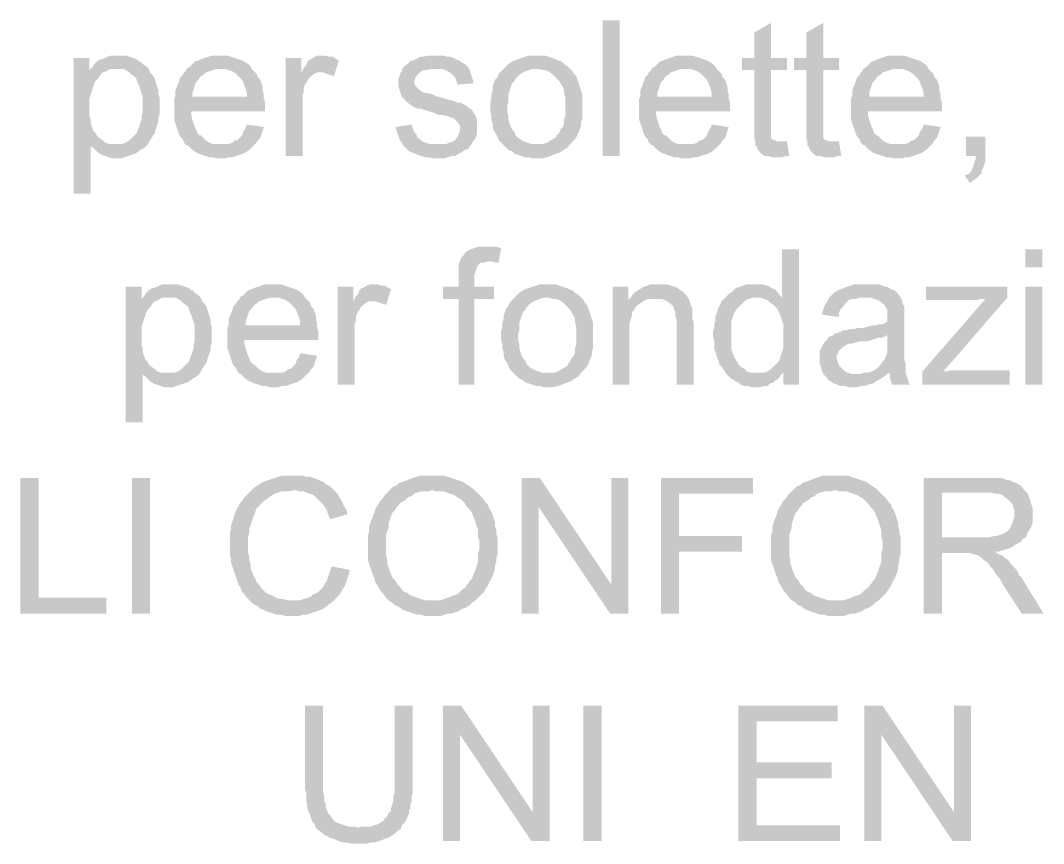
# Model space of a CAD drawing. Header units: millimetres. Extents: x -35.3 to 0.3, y 0.4 to 20.6.
# Drawn here: x -33.663 to -32.959, y 8.72 to 9.287 of the extents above; entities that cross this region are included whole.
import ezdxf

# ---------------------------------------------------------------- set-up
doc = ezdxf.new("R2010")
doc.units = ezdxf.units.MM
doc.layers.add('PDF _Riempimenti solidi', color=7, linetype='Continuous')

msp = doc.modelspace()

# ---------------------------------------------------------------- hatches: boundary and pattern name
at = {"layer": 'PDF _Riempimenti solidi', "transparency": 33554559}
for points in [[(-33.25017, 9.19351), (-33.25017, 9.28684), (-33.26184, 9.28684), (-33.26184, 9.19351)], [(-33.146, 9.28517), (-33.15767, 9.27851), (-33.15767, 9.26101), (-33.166, 9.26101), (-33.166, 9.25267), (-33.15767, 9.25267), (-33.15767, 9.20601), (-33.15683, 9.20351), (-33.14017, 9.20351), (-33.14183, 9.20351), (-33.1435, 9.20434), (-33.14433, 9.20434), (-33.146, 9.20601), (-33.146, 9.25267), (-33.13517, 9.25267), (-33.13517, 9.26101), (-33.146, 9.26101)], [(-33.11017, 9.28517), (-33.12183, 9.27851), (-33.12183, 9.26101), (-33.13017, 9.26101), (-33.13017, 9.25267), (-33.12183, 9.25267), (-33.12183, 9.20601), (-33.121, 9.20351), (-33.10433, 9.20351), (-33.106, 9.20351), (-33.10767, 9.20434), (-33.1085, 9.20434), (-33.11017, 9.20601), (-33.11017, 9.25267), (-33.09933, 9.25267), (-33.09933, 9.26101), (-33.11017, 9.26101)], [(-33.61517, 9.26101), (-33.626, 9.26101), (-33.626, 9.16767), (-33.61433, 9.16767), (-33.61433, 9.20017), (-33.59683, 9.20184), (-33.60183, 9.20184), (-33.60433, 9.20267), (-33.606, 9.20434), (-33.6085, 9.20601), (-33.61017, 9.20767), (-33.611, 9.20934), (-33.61267, 9.21101), (-33.6135, 9.21351), (-33.61433, 9.21601), (-33.61433, 9.21851), (-33.61517, 9.22101), (-33.61517, 9.23351), (-33.61433, 9.23601), (-33.6135, 9.23851), (-33.61267, 9.24101), (-33.61183, 9.24351), (-33.611, 9.24517), (-33.60933, 9.24684), (-33.60767, 9.24934), (-33.606, 9.25101), (-33.6035, 9.25184), (-33.61517, 9.25267)], [(-33.59517, 9.26267), (-33.60017, 9.26267), (-33.60267, 9.26184), (-33.60433, 9.26101), (-33.60683, 9.26017), (-33.60767, 9.26017), (-33.61017, 9.25851), (-33.61183, 9.25684), (-33.6135, 9.25434), (-33.59683, 9.25351), (-33.59183, 9.25351), (-33.59017, 9.25267), (-33.58767, 9.25101), (-33.586, 9.24934), (-33.5835, 9.24767), (-33.58267, 9.24601), (-33.58183, 9.24351), (-33.581, 9.24184), (-33.58017, 9.23934), (-33.57933, 9.23684), (-33.5785, 9.23434), (-33.5785, 9.22434), (-33.57933, 9.22101), (-33.57933, 9.21851), (-33.58017, 9.21601), (-33.581, 9.21351), (-33.58183, 9.21184), (-33.58267, 9.20934), (-33.58433, 9.20767), (-33.58767, 9.20434), (-33.59017, 9.20267), (-33.59267, 9.20184), (-33.59683, 9.20184), (-33.61433, 9.20017), (-33.61267, 9.19934), (-33.60933, 9.19601), (-33.60683, 9.19434), (-33.60433, 9.19351), (-33.60183, 9.19267), (-33.59933, 9.19184), (-33.5935, 9.19184), (-33.591, 9.19267), (-33.5885, 9.19351), (-33.586, 9.19434), (-33.5835, 9.19517), (-33.581, 9.19684), (-33.58017, 9.19767), (-33.5785, 9.19851), (-33.576, 9.20017), (-33.57433, 9.20267), (-33.5735, 9.20434), (-33.57017, 9.20934), (-33.57017, 9.21017), (-33.56933, 9.21267), (-33.5685, 9.21517), (-33.56767, 9.21767), (-33.56767, 9.22017), (-33.56683, 9.22267), (-33.56683, 9.23351), (-33.56767, 9.23601), (-33.56767, 9.23851), (-33.5685, 9.24101), (-33.56933, 9.24351), (-33.57017, 9.24601), (-33.57017, 9.24684), (-33.57183, 9.24934), (-33.5735, 9.25101), (-33.57433, 9.25351), (-33.576, 9.25517), (-33.5785, 9.25684), (-33.58017, 9.25851), (-33.581, 9.25851), (-33.58267, 9.26017), (-33.58517, 9.26101), (-33.58767, 9.26184), (-33.59017, 9.26267), (-33.59267, 9.26267)], [(-33.52517, 9.26267), (-33.531, 9.26267), (-33.5335, 9.26184), (-33.536, 9.26101), (-33.5385, 9.26017), (-33.54017, 9.25934), (-33.54267, 9.25851), (-33.546, 9.25517), (-33.5485, 9.25351), (-33.52183, 9.25351), (-33.51933, 9.25267), (-33.51683, 9.25184), (-33.51433, 9.25017), (-33.51267, 9.24851), (-33.51017, 9.24601), (-33.50933, 9.24434), (-33.5085, 9.24184), (-33.50767, 9.24017), (-33.50683, 9.23684), (-33.50683, 9.23434), (-33.54433, 9.23434), (-33.49517, 9.23351), (-33.49517, 9.23601), (-33.496, 9.23851), (-33.496, 9.24101), (-33.49683, 9.24351), (-33.49767, 9.24601), (-33.49933, 9.24767), (-33.50017, 9.25017), (-33.50183, 9.25184), (-33.5035, 9.25351), (-33.50433, 9.25517), (-33.506, 9.25684), (-33.5085, 9.25851), (-33.51017, 9.25934), (-33.51267, 9.26017), (-33.51517, 9.26101), (-33.51767, 9.26184), (-33.52017, 9.26267), (-33.52267, 9.26267)], [(-33.46933, 9.26101), (-33.48017, 9.26101), (-33.48017, 9.19351), (-33.4685, 9.19351), (-33.4685, 9.23517), (-33.46767, 9.23767), (-33.46767, 9.24017), (-33.46683, 9.24267), (-33.46517, 9.24517), (-33.46433, 9.24684), (-33.46267, 9.24851), (-33.46017, 9.25017), (-33.4585, 9.25101), (-33.45517, 9.25101), (-33.46933, 9.25101)], [(-33.45517, 9.26267), (-33.45767, 9.26267), (-33.46017, 9.26184), (-33.46267, 9.26017), (-33.4635, 9.26017), (-33.46517, 9.25851), (-33.466, 9.25601), (-33.46767, 9.25434), (-33.46933, 9.25101), (-33.45433, 9.25101), (-33.44933, 9.24934), (-33.44683, 9.24851), (-33.4435, 9.25934), (-33.44517, 9.26017), (-33.44767, 9.26184), (-33.45017, 9.26184), (-33.45267, 9.26267)], [(-33.37767, 9.26267), (-33.38267, 9.26267), (-33.38517, 9.26184), (-33.38767, 9.26184), (-33.39017, 9.26017), (-33.39267, 9.25934), (-33.39517, 9.25851), (-33.39517, 9.25767), (-33.39767, 9.25601), (-33.39933, 9.25434), (-33.37683, 9.25351), (-33.37267, 9.25351), (-33.37017, 9.25267), (-33.3685, 9.25184), (-33.366, 9.25017), (-33.3635, 9.24767), (-33.36183, 9.24267), (-33.351, 9.24351), (-33.351, 9.24517), (-33.35267, 9.25017), (-33.3535, 9.25267), (-33.35433, 9.25434), (-33.35517, 9.25517), (-33.35683, 9.25684), (-33.3585, 9.25767), (-33.361, 9.25934), (-33.3635, 9.26017), (-33.36433, 9.26101), (-33.36683, 9.26184), (-33.36933, 9.26184), (-33.37183, 9.26267), (-33.37433, 9.26267)], [(-33.30767, 9.26267), (-33.31267, 9.26267), (-33.31517, 9.26184), (-33.31767, 9.26101), (-33.32017, 9.26017), (-33.32267, 9.25934), (-33.32433, 9.25851), (-33.32683, 9.25684), (-33.3285, 9.25517), (-33.33017, 9.25351), (-33.30683, 9.25351), (-33.3035, 9.25267), (-33.30183, 9.25267), (-33.29933, 9.25184), (-33.29683, 9.25017), (-33.2935, 9.24684), (-33.29183, 9.24517), (-33.291, 9.24351), (-33.28933, 9.24101), (-33.2885, 9.23934), (-33.2885, 9.23684), (-33.28767, 9.23351), (-33.28767, 9.22101), (-33.2885, 9.21851), (-33.2885, 9.21601), (-33.28933, 9.21351), (-33.291, 9.21184), (-33.29183, 9.20934), (-33.2935, 9.20767), (-33.2935, 9.20684), (-33.296, 9.20517), (-33.29767, 9.20434), (-33.30017, 9.20267), (-33.30267, 9.20184), (-33.30767, 9.20184), (-33.33017, 9.20101), (-33.3285, 9.19934), (-33.32683, 9.19767), (-33.32433, 9.19684), (-33.32267, 9.19517), (-33.32017, 9.19434), (-33.31767, 9.19351), (-33.31517, 9.19267), (-33.31267, 9.19267), (-33.31017, 9.19184), (-33.3035, 9.19184), (-33.30017, 9.19267), (-33.29767, 9.19351), (-33.296, 9.19434), (-33.2935, 9.19517), (-33.291, 9.19601), (-33.29017, 9.19684), (-33.28767, 9.19851), (-33.286, 9.19934), (-33.28433, 9.20184), (-33.28267, 9.20351), (-33.281, 9.20517), (-33.27933, 9.20767), (-33.2785, 9.21017), (-33.27767, 9.21184), (-33.27683, 9.21434), (-33.27683, 9.21684), (-33.276, 9.21934), (-33.276, 9.23601), (-33.27683, 9.23851), (-33.27767, 9.24101), (-33.2785, 9.24351), (-33.28017, 9.24851), (-33.28183, 9.25017), (-33.28267, 9.25184), (-33.286, 9.25517), (-33.2885, 9.25684), (-33.29017, 9.25851), (-33.29267, 9.25934), (-33.29433, 9.26017), (-33.29683, 9.26101), (-33.29933, 9.26184), (-33.30183, 9.26267), (-33.30433, 9.26267)], [(-33.20517, 9.26267), (-33.211, 9.26267), (-33.2135, 9.26184), (-33.216, 9.26101), (-33.2185, 9.26017), (-33.22017, 9.25934), (-33.22267, 9.25851), (-33.22433, 9.25684), (-33.226, 9.25517), (-33.2285, 9.25351), (-33.20183, 9.25351), (-33.19933, 9.25267), (-33.19683, 9.25184), (-33.19433, 9.25017), (-33.19267, 9.24851), (-33.19017, 9.24601), (-33.18933, 9.24434), (-33.1885, 9.24184), (-33.18767, 9.24017), (-33.18683, 9.23684), (-33.18683, 9.23434), (-33.22433, 9.23434), (-33.17517, 9.23351), (-33.17517, 9.23601), (-33.176, 9.23851), (-33.176, 9.24101), (-33.17683, 9.24351), (-33.17767, 9.24601), (-33.17933, 9.24767), (-33.18017, 9.25017), (-33.18183, 9.25184), (-33.1835, 9.25351), (-33.18433, 9.25517), (-33.186, 9.25684), (-33.1885, 9.25851), (-33.19017, 9.25934), (-33.19267, 9.26017), (-33.19517, 9.26101), (-33.19767, 9.26184), (-33.20017, 9.26267), (-33.20267, 9.26267)], [(-33.05933, 9.26267), (-33.06517, 9.26267), (-33.06767, 9.26184), (-33.07017, 9.26101), (-33.07267, 9.26017), (-33.07433, 9.25934), (-33.07683, 9.25851), (-33.0785, 9.25684), (-33.08017, 9.25517), (-33.08267, 9.25351), (-33.056, 9.25351), (-33.0535, 9.25267), (-33.051, 9.25184), (-33.0485, 9.25017), (-33.04683, 9.24851), (-33.04433, 9.24601), (-33.0435, 9.24434), (-33.04267, 9.24184), (-33.04183, 9.24017), (-33.041, 9.23684), (-33.041, 9.23434), (-33.0785, 9.23434), (-33.02933, 9.23351), (-33.02933, 9.23601), (-33.03017, 9.23851), (-33.03017, 9.24101), (-33.031, 9.24351), (-33.03183, 9.24601), (-33.0335, 9.24767), (-33.03433, 9.25017), (-33.036, 9.25184), (-33.03767, 9.25351), (-33.0385, 9.25517), (-33.04017, 9.25684), (-33.04267, 9.25851), (-33.04433, 9.25934), (-33.04683, 9.26017), (-33.04933, 9.26101), (-33.05183, 9.26184), (-33.05433, 9.26267), (-33.05683, 9.26267)], [(-33.6135, 9.25434), (-33.61517, 9.25267), (-33.6035, 9.25184), (-33.601, 9.25351), (-33.59683, 9.25351)], [(-33.5485, 9.25351), (-33.5485, 9.25267), (-33.55017, 9.25101), (-33.551, 9.24934), (-33.55267, 9.24767), (-33.55433, 9.24267), (-33.55517, 9.24101), (-33.556, 9.23851), (-33.556, 9.23517), (-33.55683, 9.23267), (-33.55683, 9.21851), (-33.556, 9.21601), (-33.55517, 9.21351), (-33.55433, 9.21101), (-33.5535, 9.20851), (-33.55267, 9.20684), (-33.551, 9.20517), (-33.55017, 9.20267), (-33.5485, 9.20101), (-33.52433, 9.20184), (-33.53017, 9.20184), (-33.53267, 9.20267), (-33.53517, 9.20434), (-33.53683, 9.20601), (-33.5385, 9.20767), (-33.53933, 9.20767), (-33.541, 9.20934), (-33.54183, 9.21184), (-33.54267, 9.21351), (-33.5435, 9.21601), (-33.54433, 9.21851), (-33.54517, 9.22184), (-33.54517, 9.22434), (-33.49433, 9.22434), (-33.49433, 9.23017), (-33.49517, 9.23351), (-33.54433, 9.23434), (-33.54433, 9.23684), (-33.5435, 9.23934), (-33.54267, 9.24184), (-33.54183, 9.24434), (-33.54017, 9.24601), (-33.5385, 9.24851), (-33.53683, 9.24934), (-33.53517, 9.25101), (-33.53267, 9.25184), (-33.53017, 9.25267), (-33.52767, 9.25351), (-33.52517, 9.25351)], [(-33.39933, 9.25434), (-33.40017, 9.25184), (-33.401, 9.25101), (-33.40183, 9.24851), (-33.40267, 9.24601), (-33.40267, 9.24184), (-33.40183, 9.23934), (-33.401, 9.23684), (-33.40017, 9.23434), (-33.39683, 9.23101), (-33.39517, 9.22934), (-33.39267, 9.22767), (-33.391, 9.22684), (-33.38933, 9.22601), (-33.38683, 9.22601), (-33.38433, 9.22517), (-33.38183, 9.22434), (-33.3785, 9.22351), (-33.37517, 9.22184), (-33.37267, 9.22184), (-33.36933, 9.22101), (-33.36683, 9.22017), (-33.36433, 9.21934), (-33.3635, 9.21851), (-33.36183, 9.21684), (-33.36017, 9.21434), (-33.36017, 9.21101), (-33.361, 9.20851), (-33.36183, 9.20684), (-33.3635, 9.20434), (-33.36517, 9.20351), (-33.36767, 9.20267), (-33.36933, 9.20184), (-33.37517, 9.20184), (-33.39933, 9.20101), (-33.39767, 9.19934), (-33.396, 9.19767), (-33.39517, 9.19684), (-33.3935, 9.19601), (-33.391, 9.19517), (-33.38933, 9.19434), (-33.38683, 9.19351), (-33.38433, 9.19267), (-33.38183, 9.19267), (-33.3785, 9.19184), (-33.371, 9.19184), (-33.3685, 9.19267), (-33.366, 9.19351), (-33.3635, 9.19351), (-33.361, 9.19517), (-33.35933, 9.19601), (-33.35683, 9.19767), (-33.35433, 9.19851), (-33.35267, 9.20101), (-33.35183, 9.20267), (-33.351, 9.20351), (-33.34933, 9.20601), (-33.3485, 9.20851), (-33.3485, 9.21851), (-33.34933, 9.22101), (-33.351, 9.22351), (-33.35183, 9.22517), (-33.35433, 9.22684), (-33.356, 9.22851), (-33.3585, 9.22934), (-33.35933, 9.23017), (-33.36183, 9.23017), (-33.3635, 9.23101), (-33.366, 9.23184), (-33.36933, 9.23267), (-33.37183, 9.23351), (-33.37517, 9.23434), (-33.376, 9.23434), (-33.37933, 9.23601), (-33.38267, 9.23684), (-33.38433, 9.23684), (-33.386, 9.23767), (-33.3885, 9.23934), (-33.39017, 9.24101), (-33.391, 9.24184), (-33.39183, 9.24434), (-33.391, 9.24684), (-33.39017, 9.24851), (-33.38767, 9.25101), (-33.38683, 9.25184), (-33.38517, 9.25267), (-33.38267, 9.25267), (-33.38017, 9.25351), (-33.37683, 9.25351)], [(-33.33017, 9.25351), (-33.33183, 9.25184), (-33.3335, 9.25017), (-33.33433, 9.24767), (-33.336, 9.24601), (-33.33683, 9.24351), (-33.33767, 9.24101), (-33.33767, 9.23851), (-33.3385, 9.23601), (-33.3385, 9.23351), (-33.33933, 9.23017), (-33.33933, 9.22434), (-33.3385, 9.22101), (-33.3385, 9.21851), (-33.33767, 9.21601), (-33.33767, 9.21351), (-33.33683, 9.21101), (-33.33517, 9.20851), (-33.33433, 9.20684), (-33.3335, 9.20434), (-33.33183, 9.20267), (-33.33017, 9.20101), (-33.30767, 9.20184), (-33.311, 9.20184), (-33.3135, 9.20267), (-33.316, 9.20351), (-33.31767, 9.20434), (-33.32017, 9.20601), (-33.32183, 9.20767), (-33.32267, 9.21017), (-33.32433, 9.21184), (-33.32517, 9.21351), (-33.326, 9.21601), (-33.32683, 9.21851), (-33.32683, 9.22101), (-33.32767, 9.22434), (-33.32767, 9.22767), (-33.32683, 9.23101), (-33.32683, 9.23601), (-33.326, 9.23851), (-33.32517, 9.24101), (-33.32433, 9.24351), (-33.32267, 9.24517), (-33.32183, 9.24684), (-33.321, 9.24767), (-33.31933, 9.24934), (-33.31683, 9.25101), (-33.31517, 9.25184), (-33.31267, 9.25267), (-33.31017, 9.25351), (-33.30767, 9.25351)], [(-33.2285, 9.25351), (-33.2285, 9.25267), (-33.23017, 9.25101), (-33.231, 9.24934), (-33.23267, 9.24767), (-33.23433, 9.24267), (-33.23517, 9.24101), (-33.236, 9.23851), (-33.236, 9.23517), (-33.23683, 9.23267), (-33.23683, 9.21851), (-33.236, 9.21601), (-33.23517, 9.21351), (-33.23433, 9.21101), (-33.2335, 9.20851), (-33.23267, 9.20684), (-33.231, 9.20517), (-33.23017, 9.20267), (-33.2285, 9.20101), (-33.20433, 9.20184), (-33.21017, 9.20184), (-33.21267, 9.20267), (-33.21517, 9.20434), (-33.21683, 9.20601), (-33.2185, 9.20767), (-33.21933, 9.20767), (-33.221, 9.20934), (-33.22183, 9.21184), (-33.22267, 9.21351), (-33.2235, 9.21601), (-33.22433, 9.21851), (-33.22517, 9.22184), (-33.22517, 9.22434), (-33.17433, 9.22434), (-33.17433, 9.23017), (-33.17517, 9.23351), (-33.22433, 9.23434), (-33.22433, 9.23684), (-33.2235, 9.23934), (-33.22267, 9.24184), (-33.22183, 9.24434), (-33.22017, 9.24601), (-33.2185, 9.24851), (-33.21683, 9.24934), (-33.21517, 9.25101), (-33.21267, 9.25184), (-33.21017, 9.25267), (-33.20767, 9.25351), (-33.20517, 9.25351)], [(-33.08267, 9.25351), (-33.08267, 9.25267), (-33.08433, 9.25101), (-33.08517, 9.24934), (-33.08683, 9.24767), (-33.0885, 9.24267), (-33.08933, 9.24101), (-33.09017, 9.23851), (-33.09017, 9.23517), (-33.091, 9.23267), (-33.091, 9.21851), (-33.09017, 9.21601), (-33.08933, 9.21351), (-33.0885, 9.21101), (-33.08767, 9.20851), (-33.08683, 9.20684), (-33.08517, 9.20517), (-33.08433, 9.20267), (-33.08267, 9.20101), (-33.0585, 9.20184), (-33.06433, 9.20184), (-33.06683, 9.20267), (-33.06933, 9.20434), (-33.071, 9.20601), (-33.07267, 9.20767), (-33.0735, 9.20767), (-33.07517, 9.20934), (-33.076, 9.21184), (-33.07683, 9.21351), (-33.07767, 9.21601), (-33.0785, 9.21851), (-33.07933, 9.22184), (-33.07933, 9.22434), (-33.0285, 9.22434), (-33.0285, 9.23017), (-33.02933, 9.23351), (-33.0785, 9.23434), (-33.0785, 9.23684), (-33.07767, 9.23934), (-33.07683, 9.24184), (-33.076, 9.24434), (-33.07433, 9.24601), (-33.07267, 9.24851), (-33.071, 9.24934), (-33.06933, 9.25101), (-33.06683, 9.25184), (-33.06433, 9.25267), (-33.06183, 9.25351), (-33.05933, 9.25351)], [(-33.50683, 9.21517), (-33.50767, 9.21267), (-33.50933, 9.21017), (-33.51017, 9.20767), (-33.51183, 9.20601), (-33.5135, 9.20434), (-33.51517, 9.20434), (-33.51683, 9.20267), (-33.51933, 9.20184), (-33.52433, 9.20184), (-33.5485, 9.20101), (-33.54767, 9.20101), (-33.546, 9.19934), (-33.54433, 9.19767), (-33.54183, 9.19601), (-33.54017, 9.19517), (-33.53767, 9.19434), (-33.53517, 9.19351), (-33.53267, 9.19267), (-33.53017, 9.19267), (-33.52767, 9.19184), (-33.52183, 9.19184), (-33.51933, 9.19267), (-33.51683, 9.19267), (-33.51433, 9.19351), (-33.51183, 9.19434), (-33.50933, 9.19517), (-33.50767, 9.19601), (-33.50517, 9.19767), (-33.50433, 9.19851), (-33.501, 9.20184), (-33.49933, 9.20434), (-33.49767, 9.20601), (-33.49683, 9.20851), (-33.496, 9.21101), (-33.49517, 9.21351)], [(-33.3935, 9.21517), (-33.40433, 9.21351), (-33.40433, 9.21267), (-33.4035, 9.21017), (-33.40267, 9.20767), (-33.40183, 9.20517), (-33.40017, 9.20267), (-33.39933, 9.20101), (-33.37517, 9.20184), (-33.381, 9.20184), (-33.3835, 9.20267), (-33.386, 9.20351), (-33.38767, 9.20517), (-33.38933, 9.20601), (-33.39017, 9.20851), (-33.39183, 9.21017), (-33.39267, 9.21267)], [(-33.18683, 9.21517), (-33.18767, 9.21267), (-33.18933, 9.21017), (-33.19017, 9.20767), (-33.19183, 9.20601), (-33.1935, 9.20434), (-33.19517, 9.20434), (-33.19683, 9.20267), (-33.19933, 9.20184), (-33.20433, 9.20184), (-33.2285, 9.20101), (-33.22767, 9.20101), (-33.226, 9.19934), (-33.22433, 9.19767), (-33.22183, 9.19601), (-33.22017, 9.19517), (-33.21767, 9.19434), (-33.21517, 9.19351), (-33.21267, 9.19267), (-33.21017, 9.19267), (-33.20767, 9.19184), (-33.20183, 9.19184), (-33.19933, 9.19267), (-33.19683, 9.19267), (-33.19433, 9.19351), (-33.19183, 9.19434), (-33.18933, 9.19517), (-33.18767, 9.19601), (-33.18517, 9.19767), (-33.18433, 9.19851), (-33.18267, 9.20017), (-33.181, 9.20184), (-33.17933, 9.20434), (-33.17767, 9.20601), (-33.17683, 9.20851), (-33.176, 9.21101), (-33.17517, 9.21351)], [(-33.041, 9.21517), (-33.04183, 9.21267), (-33.0435, 9.21017), (-33.04433, 9.20767), (-33.046, 9.20601), (-33.04767, 9.20434), (-33.04933, 9.20434), (-33.051, 9.20267), (-33.0535, 9.20184), (-33.0585, 9.20184), (-33.08267, 9.20101), (-33.08183, 9.20101), (-33.08017, 9.19934), (-33.0785, 9.19767), (-33.076, 9.19601), (-33.07433, 9.19517), (-33.07183, 9.19434), (-33.06933, 9.19351), (-33.06683, 9.19267), (-33.06433, 9.19267), (-33.06183, 9.19184), (-33.056, 9.19184), (-33.0535, 9.19267), (-33.051, 9.19267), (-33.0485, 9.19351), (-33.046, 9.19434), (-33.0435, 9.19517), (-33.04183, 9.19601), (-33.03933, 9.19767), (-33.0385, 9.19851), (-33.03683, 9.20017), (-33.03517, 9.20184), (-33.0335, 9.20434), (-33.03183, 9.20601), (-33.031, 9.20851), (-33.03017, 9.21101), (-33.02933, 9.21351)], [(-33.13517, 9.20351), (-33.15683, 9.20351), (-33.15683, 9.20101), (-33.156, 9.20017), (-33.15517, 9.19767), (-33.1535, 9.19601), (-33.15183, 9.19434), (-33.15017, 9.19351), (-33.14767, 9.19351), (-33.14517, 9.19267), (-33.1385, 9.19267), (-33.136, 9.19351), (-33.1335, 9.19351)], [(-33.09933, 9.20351), (-33.121, 9.20351), (-33.121, 9.20101), (-33.12017, 9.20017), (-33.11933, 9.19767), (-33.116, 9.19434), (-33.11433, 9.19351), (-33.11183, 9.19351), (-33.10933, 9.19267), (-33.10267, 9.19267), (-33.10017, 9.19351), (-33.09767, 9.19351)], [(-32.9985, 9.20684), (-33.01183, 9.20684), (-33.01183, 9.19351), (-33.00517, 9.19351), (-33.00517, 9.19184), (-33.006, 9.18934), (-33.00683, 9.18684), (-33.00767, 9.18434), (-33.0085, 9.18267), (-33.01017, 9.18101), (-33.01267, 9.18017), (-33.00933, 9.17517), (-33.0085, 9.17517), (-33.00683, 9.17684), (-33.00433, 9.17851), (-33.00267, 9.18017), (-33.001, 9.18184), (-33.001, 9.18351), (-33.00017, 9.18517), (-32.99933, 9.18767), (-32.9985, 9.19017), (-32.9985, 9.19351)], [(-33.34267, 9.13101), (-33.34767, 9.13101), (-33.35017, 9.13017), (-33.35267, 9.12934), (-33.356, 9.12767), (-33.35767, 9.12517), (-33.35933, 9.12351), (-33.36017, 9.12101), (-33.3385, 9.12101), (-33.336, 9.12017), (-33.3335, 9.12017), (-33.33183, 9.13017), (-33.33517, 9.13101), (-33.34017, 9.13101)], [(-33.12683, 9.12934), (-33.1385, 9.12934), (-33.1385, 9.09601), (-33.156, 9.09601), (-33.1535, 9.09601), (-33.151, 9.09517), (-33.1485, 9.09434), (-33.14683, 9.09267), (-33.14433, 9.09101), (-33.14267, 9.08934), (-33.14183, 9.08851), (-33.14017, 9.08517), (-33.13933, 9.08267), (-33.1385, 9.08017), (-33.13767, 9.07767), (-33.13767, 9.06101), (-33.1385, 9.05851), (-33.13933, 9.05601), (-33.14017, 9.05351), (-33.141, 9.05184), (-33.14267, 9.05017), (-33.14433, 9.04851), (-33.146, 9.04684), (-33.1485, 9.04517), (-33.15017, 9.04434), (-33.13767, 9.04434), (-33.13767, 9.03601), (-33.12683, 9.03601)], [(-32.95933, 9.11684), (-32.95933, 9.12934), (-32.97101, 9.12934), (-32.97101, 9.11684)], [(-33.36017, 9.12101), (-33.361, 9.11934), (-33.361, 9.10351), (-33.37183, 9.10351), (-33.37183, 9.09517), (-33.361, 9.09517), (-33.361, 9.03601), (-33.35017, 9.03601), (-33.35017, 9.09517), (-33.33683, 9.09517), (-33.33683, 9.10351), (-33.35017, 9.10351), (-33.35017, 9.11184), (-33.3485, 9.11684), (-33.34767, 9.11851), (-33.346, 9.12017), (-33.3435, 9.12017), (-33.34017, 9.12101)], [(-33.55933, 9.10517), (-33.56433, 9.10517), (-33.56683, 9.10434), (-33.5685, 9.10351), (-33.571, 9.10267), (-33.57183, 9.10267), (-33.57433, 9.10101), (-33.576, 9.09934), (-33.57767, 9.09684), (-33.561, 9.09601), (-33.556, 9.09601), (-33.55433, 9.09517), (-33.55183, 9.09351), (-33.55017, 9.09184), (-33.54767, 9.09017), (-33.54683, 9.08851), (-33.546, 9.08601), (-33.54517, 9.08434), (-33.54267, 9.07684), (-33.54267, 9.06684), (-33.5435, 9.06351), (-33.5435, 9.06101), (-33.54517, 9.05601), (-33.546, 9.05434), (-33.54683, 9.05184), (-33.5485, 9.05017), (-33.55017, 9.04851), (-33.55183, 9.04684), (-33.55433, 9.04517), (-33.55683, 9.04434), (-33.561, 9.04434), (-33.5785, 9.04267), (-33.57683, 9.04184), (-33.57517, 9.04017), (-33.5735, 9.03851), (-33.571, 9.03684), (-33.566, 9.03517), (-33.5635, 9.03434), (-33.55767, 9.03434), (-33.55267, 9.03601), (-33.55017, 9.03684), (-33.54767, 9.03767), (-33.54517, 9.03934), (-33.54433, 9.04017), (-33.54267, 9.04101), (-33.54017, 9.04267), (-33.5385, 9.04517), (-33.53767, 9.04684), (-33.536, 9.04934), (-33.53433, 9.05184), (-33.53433, 9.05267), (-33.5335, 9.05517), (-33.53183, 9.06017), (-33.53183, 9.06267), (-33.531, 9.06517), (-33.531, 9.07601), (-33.53183, 9.07851), (-33.53183, 9.08101), (-33.5335, 9.08601), (-33.53433, 9.08851), (-33.53433, 9.08934), (-33.536, 9.09184), (-33.53767, 9.09351), (-33.5385, 9.09601), (-33.54017, 9.09767), (-33.54267, 9.09934), (-33.54433, 9.10101), (-33.54517, 9.10101), (-33.54683, 9.10267), (-33.54933, 9.10351), (-33.55433, 9.10517), (-33.55683, 9.10517)], [(-33.4885, 9.10517), (-33.49433, 9.10517), (-33.49683, 9.10434), (-33.50183, 9.10267), (-33.5035, 9.10184), (-33.506, 9.10101), (-33.50767, 9.09934), (-33.50933, 9.09767), (-33.51183, 9.09601), (-33.48517, 9.09601), (-33.48267, 9.09517), (-33.48017, 9.09434), (-33.47767, 9.09267), (-33.476, 9.09101), (-33.47433, 9.08934), (-33.4735, 9.08851), (-33.47267, 9.08684), (-33.47183, 9.08434), (-33.471, 9.08267), (-33.47017, 9.07934), (-33.47017, 9.07684), (-33.50767, 9.07684), (-33.4585, 9.07601), (-33.4585, 9.07851), (-33.45933, 9.08101), (-33.45933, 9.08351), (-33.461, 9.08851), (-33.46267, 9.09017), (-33.4635, 9.09267), (-33.46683, 9.09601), (-33.46767, 9.09767), (-33.46933, 9.09934), (-33.47183, 9.10101), (-33.4735, 9.10184), (-33.476, 9.10267), (-33.481, 9.10434), (-33.4835, 9.10517), (-33.486, 9.10517)], [(-33.41933, 9.10517), (-33.42183, 9.10517), (-33.42433, 9.10434), (-33.42683, 9.10267), (-33.42767, 9.10267), (-33.42933, 9.10101), (-33.43017, 9.09851), (-33.43183, 9.09684), (-33.4335, 9.09351), (-33.4185, 9.09351), (-33.4135, 9.09184), (-33.411, 9.09101), (-33.40767, 9.10184), (-33.40933, 9.10267), (-33.41183, 9.10434), (-33.41433, 9.10434), (-33.41683, 9.10517)], [(-33.30017, 9.10517), (-33.30517, 9.10517), (-33.30767, 9.10434), (-33.31017, 9.10351), (-33.31517, 9.10184), (-33.31683, 9.10101), (-33.31933, 9.09934), (-33.321, 9.09767), (-33.32267, 9.09601), (-33.29933, 9.09601), (-33.296, 9.09517), (-33.29433, 9.09517), (-33.29183, 9.09434), (-33.28933, 9.09267), (-33.28767, 9.09101), (-33.286, 9.08934), (-33.28433, 9.08767), (-33.2835, 9.08601), (-33.28183, 9.08351), (-33.281, 9.08184), (-33.281, 9.07934), (-33.28017, 9.07601), (-33.28017, 9.06351), (-33.281, 9.06101), (-33.281, 9.05851), (-33.28183, 9.05601), (-33.2835, 9.05434), (-33.28433, 9.05184), (-33.286, 9.05017), (-33.286, 9.04934), (-33.2885, 9.04767), (-33.29017, 9.04684), (-33.29267, 9.04517), (-33.29517, 9.04434), (-33.30017, 9.04434), (-33.32267, 9.04351), (-33.321, 9.04184), (-33.31933, 9.04017), (-33.31683, 9.03934), (-33.31517, 9.03767), (-33.31017, 9.03601), (-33.30767, 9.03517), (-33.30517, 9.03517), (-33.30267, 9.03434), (-33.296, 9.03434), (-33.29267, 9.03517), (-33.29017, 9.03601), (-33.2885, 9.03684), (-33.286, 9.03767), (-33.2835, 9.03851), (-33.28267, 9.03934), (-33.28017, 9.04101), (-33.2785, 9.04184), (-33.27683, 9.04434), (-33.27517, 9.04601), (-33.2735, 9.04767), (-33.27183, 9.05017), (-33.271, 9.05267), (-33.27017, 9.05434), (-33.26933, 9.05684), (-33.26933, 9.05934), (-33.2685, 9.06184), (-33.2685, 9.07851), (-33.26933, 9.08101), (-33.27017, 9.08351), (-33.271, 9.08601), (-33.27183, 9.08851), (-33.27267, 9.09101), (-33.27433, 9.09267), (-33.27517, 9.09434), (-33.2785, 9.09767), (-33.281, 9.09934), (-33.28267, 9.10101), (-33.28517, 9.10184), (-33.28683, 9.10267), (-33.28933, 9.10351), (-33.29433, 9.10517), (-33.29683, 9.10517)], [(-33.22267, 9.10517), (-33.2285, 9.10517), (-33.231, 9.10434), (-33.2335, 9.10351), (-33.23517, 9.10267), (-33.23767, 9.10101), (-33.23933, 9.10017), (-33.241, 9.09851), (-33.24267, 9.09601), (-33.22517, 9.09517), (-33.22183, 9.09517), (-33.21933, 9.09434), (-33.21767, 9.09351), (-33.21517, 9.09184), (-33.2135, 9.09017), (-33.21267, 9.08767), (-33.21183, 9.08601), (-33.21183, 9.08351), (-33.211, 9.08017), (-33.211, 9.03601), (-33.19933, 9.03601), (-33.19933, 9.07851), (-33.20017, 9.08184), (-33.20017, 9.08851), (-33.201, 9.09017), (-33.20183, 9.09267), (-33.20267, 9.09517), (-33.20433, 9.09767), (-33.20683, 9.10017), (-33.20933, 9.10184), (-33.21183, 9.10351), (-33.21267, 9.10351), (-33.21767, 9.10517), (-33.22017, 9.10517)], [(-33.15683, 9.10517), (-33.16267, 9.10517), (-33.16517, 9.10434), (-33.16767, 9.10351), (-33.17017, 9.10267), (-33.17183, 9.10101), (-33.17267, 9.10017), (-33.17517, 9.09851), (-33.1785, 9.09517), (-33.18017, 9.09351), (-33.181, 9.09101), (-33.18267, 9.08851), (-33.18267, 9.08767), (-33.18433, 9.08267), (-33.18433, 9.08017), (-33.18517, 9.07767), (-33.18517, 9.07517), (-33.186, 9.07267), (-33.186, 9.06934), (-33.18517, 9.06601), (-33.18517, 9.06101), (-33.18267, 9.05351), (-33.18183, 9.05184), (-33.18183, 9.05017), (-33.18017, 9.04851), (-33.1785, 9.04601), (-33.17683, 9.04351), (-33.15517, 9.04434), (-33.16017, 9.04434), (-33.16267, 9.04517), (-33.16433, 9.04684), (-33.16683, 9.04851), (-33.1685, 9.05017), (-33.16933, 9.05184), (-33.171, 9.05434), (-33.17183, 9.05601), (-33.17267, 9.05851), (-33.1735, 9.06101), (-33.1735, 9.07934), (-33.17267, 9.08184), (-33.17183, 9.08434), (-33.17017, 9.08767), (-33.1685, 9.08934), (-33.16683, 9.09101), (-33.16517, 9.09267), (-33.1635, 9.09434), (-33.161, 9.09517), (-33.1585, 9.09601), (-33.1385, 9.09601), (-33.14017, 9.09767), (-33.14183, 9.10017), (-33.1435, 9.10184), (-33.146, 9.10267), (-33.14683, 9.10351), (-33.14933, 9.10434), (-33.15183, 9.10517), (-33.15433, 9.10517)], [(-33.08017, 9.10517), (-33.0885, 9.10517), (-33.091, 9.10434), (-33.096, 9.10267), (-33.09767, 9.10184), (-33.10017, 9.10101), (-33.10267, 9.09934), (-33.106, 9.09601), (-33.07767, 9.09601), (-33.07517, 9.09517), (-33.07267, 9.09434), (-33.071, 9.09351), (-33.06933, 9.09184), (-33.0685, 9.09184), (-33.06767, 9.09017), (-33.066, 9.08767), (-33.066, 9.07934), (-33.06767, 9.07851), (-33.06933, 9.07767), (-33.07183, 9.07767), (-33.07433, 9.07684), (-33.07683, 9.07684), (-33.07933, 9.07601), (-33.08267, 9.07517), (-33.086, 9.07517), (-33.08933, 9.07434), (-33.09183, 9.07434), (-33.09433, 9.07351), (-33.09683, 9.07351), (-33.09767, 9.07267), (-33.10017, 9.07184), (-33.10267, 9.07101), (-33.066, 9.07017), (-33.066, 9.05851), (-33.06683, 9.05601), (-33.06767, 9.05434), (-33.06767, 9.05351), (-33.06933, 9.05184), (-33.071, 9.04934), (-33.07267, 9.04767), (-33.07517, 9.04601), (-33.07683, 9.04517), (-33.07933, 9.04434), (-33.06517, 9.04434), (-33.06433, 9.04351), (-33.06433, 9.04101), (-33.0635, 9.03851), (-33.06267, 9.03601), (-33.05017, 9.03601), (-33.051, 9.03684), (-33.0535, 9.04434), (-33.0535, 9.05101), (-33.05433, 9.05351), (-33.05433, 9.09017), (-33.05517, 9.09101), (-33.056, 9.09434), (-33.05683, 9.09601), (-33.0585, 9.09851), (-33.061, 9.10101), (-33.0635, 9.10184), (-33.066, 9.10351), (-33.06767, 9.10351), (-33.06933, 9.10434), (-33.07183, 9.10517), (-33.07767, 9.10517)], [(-33.57933, 9.10351), (-33.59017, 9.10351), (-33.59017, 9.01017), (-33.5785, 9.01017), (-33.5785, 9.04267), (-33.561, 9.04434), (-33.566, 9.04434), (-33.5685, 9.04517), (-33.57017, 9.04684), (-33.57267, 9.04851), (-33.57433, 9.05017), (-33.57517, 9.05184), (-33.57683, 9.05351), (-33.57767, 9.05601), (-33.5785, 9.05851), (-33.5785, 9.06101), (-33.57933, 9.06351), (-33.57933, 9.07601), (-33.57767, 9.08101), (-33.57683, 9.08351), (-33.576, 9.08601), (-33.57517, 9.08767), (-33.5735, 9.08934), (-33.57183, 9.09184), (-33.57017, 9.09351), (-33.56767, 9.09434), (-33.57933, 9.09517)], [(-33.4335, 9.10351), (-33.44433, 9.10351), (-33.44433, 9.03601), (-33.43267, 9.03601), (-33.43267, 9.07767), (-33.43183, 9.08017), (-33.43183, 9.08267), (-33.431, 9.08517), (-33.42933, 9.08767), (-33.4285, 9.08934), (-33.42683, 9.09101), (-33.42433, 9.09267), (-33.42267, 9.09351), (-33.41933, 9.09351), (-33.4335, 9.09351)], [(-33.24433, 9.10351), (-33.25517, 9.10351), (-33.25517, 9.03601), (-33.2435, 9.03601), (-33.2435, 9.07767), (-33.24267, 9.08101), (-33.24183, 9.08351), (-33.24183, 9.08601), (-33.24017, 9.08767), (-33.23933, 9.08934), (-33.23767, 9.09101), (-33.23267, 9.09434), (-33.24433, 9.09434)], [(-32.9835, 9.10351), (-33.03933, 9.10351), (-33.03933, 9.09434), (-33.00433, 9.09434), (-33.00183, 9.09517), (-32.9985, 9.09517), (-32.9835, 9.09601)], [(-32.95933, 9.03601), (-32.95933, 9.10351), (-32.97101, 9.10351), (-32.97101, 9.03601)], [(-33.57767, 9.09684), (-33.57933, 9.09517), (-33.56767, 9.09434), (-33.56517, 9.09601), (-33.561, 9.09601)], [(-33.51183, 9.09601), (-33.51183, 9.09517), (-33.5135, 9.09351), (-33.51433, 9.09184), (-33.516, 9.09017), (-33.51767, 9.08517), (-33.5185, 9.08351), (-33.51933, 9.08101), (-33.51933, 9.07767), (-33.52017, 9.07517), (-33.52017, 9.06101), (-33.51933, 9.05851), (-33.51683, 9.05101), (-33.516, 9.04934), (-33.51433, 9.04767), (-33.5135, 9.04517), (-33.51183, 9.04351), (-33.48767, 9.04434), (-33.4935, 9.04434), (-33.496, 9.04517), (-33.4985, 9.04684), (-33.50017, 9.04851), (-33.50183, 9.05017), (-33.50267, 9.05017), (-33.50433, 9.05184), (-33.50517, 9.05434), (-33.506, 9.05601), (-33.50683, 9.05851), (-33.50767, 9.06101), (-33.5085, 9.06434), (-33.5085, 9.06684), (-33.45767, 9.06684), (-33.45767, 9.07267), (-33.4585, 9.07601), (-33.50767, 9.07684), (-33.50767, 9.07934), (-33.50683, 9.08184), (-33.506, 9.08434), (-33.50517, 9.08684), (-33.5035, 9.08851), (-33.50183, 9.09101), (-33.50017, 9.09184), (-33.4985, 9.09351), (-33.496, 9.09434), (-33.491, 9.09601), (-33.4885, 9.09601)], [(-33.32267, 9.09601), (-33.32433, 9.09434), (-33.326, 9.09267), (-33.32683, 9.09017), (-33.3285, 9.08851), (-33.33017, 9.08351), (-33.33017, 9.08101), (-33.331, 9.07851), (-33.331, 9.07601), (-33.33183, 9.07267), (-33.33183, 9.06684), (-33.331, 9.06351), (-33.331, 9.06101), (-33.33017, 9.05851), (-33.33017, 9.05601), (-33.32933, 9.05351), (-33.32767, 9.05101), (-33.32683, 9.04934), (-33.326, 9.04684), (-33.32433, 9.04517), (-33.32267, 9.04351), (-33.30017, 9.04434), (-33.3035, 9.04434), (-33.3085, 9.04601), (-33.31017, 9.04684), (-33.31267, 9.04851), (-33.31433, 9.05017), (-33.31517, 9.05267), (-33.31683, 9.05434), (-33.31767, 9.05601), (-33.3185, 9.05851), (-33.31933, 9.06101), (-33.31933, 9.06351), (-33.32017, 9.06684), (-33.32017, 9.07017), (-33.31933, 9.07351), (-33.31933, 9.07851), (-33.3185, 9.08101), (-33.31767, 9.08351), (-33.31683, 9.08601), (-33.31517, 9.08767), (-33.31433, 9.08934), (-33.3135, 9.09017), (-33.31183, 9.09184), (-33.30933, 9.09351), (-33.30767, 9.09434), (-33.30267, 9.09601), (-33.30017, 9.09601)], [(-33.24267, 9.09601), (-33.24433, 9.09434), (-33.23267, 9.09434), (-33.23017, 9.09517), (-33.22517, 9.09517)], [(-33.106, 9.09601), (-33.10683, 9.09434), (-33.1085, 9.09184), (-33.10933, 9.09017), (-33.11017, 9.08767), (-33.111, 9.08434), (-33.09933, 9.08267), (-33.09933, 9.08517), (-33.0985, 9.08767), (-33.09683, 9.08934), (-33.09517, 9.09184), (-33.09267, 9.09434), (-33.09017, 9.09517), (-33.08767, 9.09517), (-33.08517, 9.09601), (-33.08183, 9.09601)], [(-32.9835, 9.09601), (-32.9985, 9.09517), (-33.04183, 9.04517), (-33.04183, 9.03601), (-33.02767, 9.04517), (-33.02017, 9.05351)], [(-33.10267, 9.07101), (-33.10433, 9.06934), (-33.106, 9.06934), (-33.10767, 9.06684), (-33.10933, 9.06517), (-33.111, 9.06267), (-33.111, 9.06184), (-33.11267, 9.05934), (-33.11267, 9.05101), (-33.11183, 9.04851), (-33.111, 9.04601), (-33.11017, 9.04351), (-33.1085, 9.04184), (-33.10683, 9.04017), (-33.10683, 9.03934), (-33.10517, 9.03851), (-33.10267, 9.03684), (-33.10017, 9.03601), (-33.0985, 9.03517), (-33.09517, 9.03517), (-33.09267, 9.03434), (-33.08683, 9.03434), (-33.08433, 9.03517), (-33.08183, 9.03517), (-33.07933, 9.03601), (-33.07683, 9.03684), (-33.076, 9.03684), (-33.0735, 9.03851), (-33.07183, 9.03934), (-33.06683, 9.04267), (-33.08683, 9.04351), (-33.091, 9.04351), (-33.0935, 9.04434), (-33.09517, 9.04517), (-33.09683, 9.04684), (-33.09767, 9.04767), (-33.09933, 9.04934), (-33.101, 9.05434), (-33.101, 9.05517), (-33.10017, 9.05767), (-33.09933, 9.05934), (-33.0985, 9.06017), (-33.09683, 9.06184), (-33.09433, 9.06351), (-33.09267, 9.06434), (-33.091, 9.06434), (-33.08767, 9.06517), (-33.08433, 9.06601), (-33.08017, 9.06601), (-33.07683, 9.06684), (-33.07433, 9.06767), (-33.07183, 9.06851), (-33.06933, 9.06851), (-33.06767, 9.06934), (-33.066, 9.07017)], [(-33.47017, 9.05767), (-33.471, 9.05517), (-33.47267, 9.05267), (-33.4735, 9.05017), (-33.47517, 9.04851), (-33.47683, 9.04684), (-33.4785, 9.04684), (-33.48017, 9.04517), (-33.48267, 9.04434), (-33.48767, 9.04434), (-33.51183, 9.04351), (-33.511, 9.04351), (-33.50767, 9.04017), (-33.50517, 9.03851), (-33.5035, 9.03767), (-33.501, 9.03684), (-33.4985, 9.03601), (-33.496, 9.03517), (-33.4935, 9.03517), (-33.491, 9.03434), (-33.48517, 9.03434), (-33.48267, 9.03517), (-33.48017, 9.03517), (-33.47767, 9.03601), (-33.47517, 9.03684), (-33.47267, 9.03767), (-33.471, 9.03851), (-33.4685, 9.04017), (-33.466, 9.04267), (-33.46433, 9.04434), (-33.46267, 9.04684), (-33.461, 9.04851), (-33.46017, 9.05101), (-33.45933, 9.05351), (-33.4585, 9.05601)], [(-33.15017, 9.04434), (-33.15517, 9.04434), (-33.17683, 9.04351), (-33.17517, 9.04184), (-33.1735, 9.04017), (-33.171, 9.03934), (-33.171, 9.03851), (-33.1685, 9.03767), (-33.16683, 9.03601), (-33.16433, 9.03517), (-33.16183, 9.03517), (-33.15933, 9.03434), (-33.1535, 9.03434), (-33.151, 9.03517), (-33.1485, 9.03517), (-33.14683, 9.03684), (-33.14433, 9.03767), (-33.14267, 9.03934), (-33.141, 9.04017), (-33.13933, 9.04267), (-33.13767, 9.04434)], [(-33.07933, 9.04434), (-33.08183, 9.04434), (-33.08433, 9.04351), (-33.08683, 9.04351), (-33.06683, 9.04267), (-33.06517, 9.04434)], [(-32.98183, 9.04601), (-33.02183, 9.04601), (-33.02517, 9.04517), (-33.02767, 9.04517), (-33.04183, 9.03601), (-32.98183, 9.03601)], [(-33.65017, 8.97184), (-33.66267, 8.97184), (-33.66267, 8.87851), (-33.6035, 8.87851), (-33.6035, 8.88934), (-33.65017, 8.88934)], [(-33.5735, 8.87851), (-33.5735, 8.97184), (-33.586, 8.97184), (-33.586, 8.87851)], [(-33.47433, 8.97351), (-33.48267, 8.97351), (-33.48767, 8.97184), (-33.49017, 8.97101), (-33.49517, 8.96934), (-33.49683, 8.96851), (-33.49933, 8.96684), (-33.50183, 8.96517), (-33.50517, 8.96184), (-33.5085, 8.95851), (-33.51017, 8.95601), (-33.51183, 8.95434), (-33.51267, 8.95184), (-33.5135, 8.95101), (-33.51433, 8.94934), (-33.51517, 8.94684), (-33.516, 8.94434), (-33.51767, 8.93934), (-33.51767, 8.93684), (-33.5185, 8.93434), (-33.5185, 8.91851), (-33.51767, 8.91601), (-33.51767, 8.91351), (-33.51517, 8.90601), (-33.51433, 8.90351), (-33.5135, 8.90101), (-33.51267, 8.89851), (-33.511, 8.89601), (-33.51017, 8.89351), (-33.5085, 8.89184), (-33.50683, 8.88934), (-33.50517, 8.88767), (-33.5035, 8.88601), (-33.476, 8.88767), (-33.47933, 8.88767), (-33.48183, 8.88851), (-33.48433, 8.88851), (-33.48683, 8.88934), (-33.48933, 8.89101), (-33.49183, 8.89184), (-33.4935, 8.89267), (-33.49517, 8.89434), (-33.49683, 8.89601), (-33.4985, 8.89851), (-33.50017, 8.90017), (-33.501, 8.90267), (-33.50267, 8.90517), (-33.50267, 8.90601), (-33.5035, 8.90767), (-33.50433, 8.91017), (-33.50433, 8.91267), (-33.50517, 8.91517), (-33.50517, 8.91767), (-33.506, 8.92017), (-33.506, 8.93101), (-33.50517, 8.93434), (-33.50517, 8.93684), (-33.50267, 8.94434), (-33.50183, 8.94601), (-33.501, 8.94851), (-33.50017, 8.95101), (-33.4985, 8.95267), (-33.49517, 8.95601), (-33.49267, 8.95767), (-33.49183, 8.95851), (-33.49017, 8.95934), (-33.48767, 8.96101), (-33.48267, 8.96267), (-33.47767, 8.96267), (-33.47433, 8.96351), (-33.44683, 8.96351), (-33.4485, 8.96517), (-33.451, 8.96684), (-33.45267, 8.96767), (-33.45433, 8.96934), (-33.45683, 8.97017), (-33.4585, 8.97101), (-33.461, 8.97184), (-33.4635, 8.97267), (-33.466, 8.97267), (-33.4685, 8.97351), (-33.47183, 8.97351)], [(-33.37933, 8.97351), (-33.38767, 8.97351), (-33.39017, 8.97267), (-33.39267, 8.97184), (-33.39517, 8.97101), (-33.39683, 8.97017), (-33.39933, 8.96934), (-33.40183, 8.96851), (-33.4035, 8.96684), (-33.406, 8.96601), (-33.40767, 8.96434), (-33.37933, 8.96351), (-33.37683, 8.96267), (-33.37183, 8.96267), (-33.36933, 8.96184), (-33.36683, 8.96101), (-33.36433, 8.96017), (-33.36183, 8.95851), (-33.36017, 8.95767), (-33.3585, 8.95601), (-33.35683, 8.95434), (-33.35517, 8.95184), (-33.3535, 8.95017), (-33.35183, 8.94767), (-33.351, 8.94517), (-33.35017, 8.94351), (-33.3485, 8.93851), (-33.34767, 8.93601), (-33.34767, 8.93101), (-33.34683, 8.92851), (-33.34683, 8.92267), (-33.34767, 8.92017), (-33.34767, 8.91434), (-33.3485, 8.91184), (-33.35017, 8.90684), (-33.351, 8.90517), (-33.35183, 8.90267), (-33.3535, 8.90101), (-33.35433, 8.89934), (-33.356, 8.89767), (-33.356, 8.89684), (-33.3585, 8.89517), (-33.36183, 8.89184), (-33.36683, 8.89017), (-33.3685, 8.88934), (-33.371, 8.88851), (-33.3735, 8.88767), (-33.37933, 8.88767), (-33.34933, 8.88767), (-33.346, 8.89101), (-33.34433, 8.89267), (-33.341, 8.89767), (-33.34017, 8.89934), (-33.34017, 8.90017), (-33.3385, 8.90267), (-33.33767, 8.90434), (-33.336, 8.90934), (-33.336, 8.91184), (-33.33517, 8.91434), (-33.33517, 8.91684), (-33.33433, 8.91934), (-33.33433, 8.93101), (-33.33517, 8.93351), (-33.33517, 8.93601), (-33.336, 8.93851), (-33.336, 8.94101), (-33.33683, 8.94351), (-33.33767, 8.94601), (-33.3385, 8.94851), (-33.33933, 8.95017), (-33.34017, 8.95101), (-33.341, 8.95351), (-33.34267, 8.95517), (-33.34433, 8.95767), (-33.346, 8.95934), (-33.34933, 8.96267), (-33.351, 8.96434), (-33.3535, 8.96601), (-33.356, 8.96767), (-33.35683, 8.96851), (-33.3585, 8.96934), (-33.3635, 8.97101), (-33.366, 8.97184), (-33.371, 8.97351), (-33.376, 8.97351)], [(-33.30517, 8.97184), (-33.31767, 8.97184), (-33.31767, 8.87851), (-33.306, 8.87851), (-33.306, 8.95184)], [(-33.30517, 8.97184), (-33.306, 8.95184), (-33.25683, 8.87851), (-33.256, 8.89851)], [(-33.24433, 8.97184), (-33.256, 8.97184), (-33.256, 8.89851), (-33.25683, 8.87851), (-33.24433, 8.87851)], [(-33.1585, 8.97184), (-33.22183, 8.97184), (-33.22183, 8.87851), (-33.20933, 8.87851), (-33.20933, 8.92101), (-33.166, 8.92101), (-33.166, 8.93184), (-33.20933, 8.93184), (-33.20933, 8.96101), (-33.1585, 8.96101)], [(-33.10183, 8.97351), (-33.11017, 8.97351), (-33.11267, 8.97267), (-33.11517, 8.97184), (-33.11767, 8.97101), (-33.11933, 8.97017), (-33.12183, 8.96934), (-33.12433, 8.96851), (-33.126, 8.96684), (-33.1285, 8.96601), (-33.13017, 8.96434), (-33.10183, 8.96351), (-33.09933, 8.96267), (-33.09433, 8.96267), (-33.09183, 8.96184), (-33.08683, 8.96017), (-33.08433, 8.95851), (-33.08267, 8.95767), (-33.081, 8.95601), (-33.07933, 8.95434), (-33.07767, 8.95184), (-33.076, 8.95017), (-33.07433, 8.94767), (-33.0735, 8.94517), (-33.07267, 8.94351), (-33.07017, 8.93601), (-33.07017, 8.93101), (-33.06933, 8.92851), (-33.06933, 8.92267), (-33.07017, 8.92017), (-33.07017, 8.91434), (-33.07267, 8.90684), (-33.0735, 8.90517), (-33.07433, 8.90267), (-33.076, 8.90101), (-33.07683, 8.89934), (-33.0785, 8.89767), (-33.0785, 8.89684), (-33.081, 8.89517), (-33.08433, 8.89184), (-33.08683, 8.89101), (-33.08933, 8.89017), (-33.091, 8.88934), (-33.096, 8.88767), (-33.10183, 8.88767), (-33.07183, 8.88767), (-33.07017, 8.88934), (-33.06683, 8.89267), (-33.0635, 8.89767), (-33.06267, 8.89934), (-33.06267, 8.90017), (-33.061, 8.90267), (-33.06017, 8.90434), (-33.0585, 8.90934), (-33.0585, 8.91184), (-33.05767, 8.91434), (-33.05767, 8.91684), (-33.05683, 8.91934), (-33.05683, 8.93101), (-33.05767, 8.93351), (-33.05767, 8.93601), (-33.0585, 8.93851), (-33.0585, 8.94101), (-33.05933, 8.94351), (-33.06017, 8.94601), (-33.061, 8.94851), (-33.06183, 8.95017), (-33.06267, 8.95101), (-33.0635, 8.95351), (-33.06517, 8.95517), (-33.06683, 8.95767), (-33.07017, 8.96101), (-33.0735, 8.96434), (-33.076, 8.96601), (-33.0785, 8.96767), (-33.07933, 8.96851), (-33.081, 8.96934), (-33.086, 8.97101), (-33.0885, 8.97184), (-33.091, 8.97267), (-33.0935, 8.97351), (-33.0985, 8.97351)], [(-32.99933, 8.97184), (-33.041, 8.97184), (-33.041, 8.87851), (-33.0285, 8.87851), (-33.0285, 8.92017), (-33.01433, 8.92017), (-32.99183, 8.92101), (-32.99017, 8.92101), (-32.98767, 8.92184), (-32.98433, 8.92267), (-32.98183, 8.92351), (-32.98017, 8.92434), (-32.97767, 8.92601), (-32.976, 8.92684), (-32.9735, 8.92851), (-32.97267, 8.93017), (-32.97183, 8.93017), (-33.0285, 8.93101), (-33.0285, 8.96184), (-32.9985, 8.96184), (-32.97183, 8.96351), (-32.9735, 8.96601), (-32.976, 8.96767), (-32.97767, 8.96851), (-32.98017, 8.96934), (-32.981, 8.97017), (-32.98267, 8.97017), (-32.98767, 8.97184), (-32.996, 8.97184)], [(-33.40767, 8.96434), (-33.411, 8.96101), (-33.41183, 8.96017), (-33.4135, 8.95767), (-33.41517, 8.95601), (-33.416, 8.95434), (-33.41767, 8.95184), (-33.4185, 8.95017), (-33.41933, 8.94767), (-33.42017, 8.94517), (-33.421, 8.94351), (-33.42183, 8.94101), (-33.42267, 8.93851), (-33.42267, 8.93517), (-33.4235, 8.93267), (-33.4235, 8.91517), (-33.42267, 8.91267), (-33.42183, 8.91017), (-33.42017, 8.90517), (-33.41933, 8.90351), (-33.4185, 8.90101), (-33.4185, 8.90017), (-33.41683, 8.89767), (-33.416, 8.89601), (-33.41433, 8.89351), (-33.41267, 8.89184), (-33.411, 8.88934), (-33.40933, 8.88767), (-33.40683, 8.88601), (-33.40517, 8.88434), (-33.40267, 8.88351), (-33.40183, 8.88267), (-33.39933, 8.88101), (-33.39683, 8.88017), (-33.39433, 8.87934), (-33.39183, 8.87851), (-33.38933, 8.87767), (-33.38683, 8.87767), (-33.38433, 8.87684), (-33.3735, 8.87684), (-33.371, 8.87767), (-33.3685, 8.87851), (-33.366, 8.87851), (-33.3635, 8.87934), (-33.361, 8.88017), (-33.3585, 8.88184), (-33.356, 8.88267), (-33.3535, 8.88434), (-33.35183, 8.88601), (-33.34933, 8.88767), (-33.38433, 8.88767), (-33.38683, 8.88851), (-33.39183, 8.89017), (-33.39433, 8.89101), (-33.396, 8.89267), (-33.3985, 8.89351), (-33.40017, 8.89517), (-33.40183, 8.89767), (-33.40267, 8.89767), (-33.4035, 8.89934), (-33.40517, 8.90184), (-33.40683, 8.90351), (-33.40767, 8.90601), (-33.4085, 8.90767), (-33.40933, 8.91017), (-33.41017, 8.91267), (-33.41017, 8.91517), (-33.411, 8.91851), (-33.411, 8.93267), (-33.41017, 8.93517), (-33.40933, 8.93767), (-33.40933, 8.94017), (-33.4085, 8.94267), (-33.40767, 8.94517), (-33.40683, 8.94767), (-33.40517, 8.94934), (-33.40433, 8.95101), (-33.40267, 8.95267), (-33.40183, 8.95434), (-33.40017, 8.95517), (-33.39767, 8.95684), (-33.396, 8.95851), (-33.3935, 8.95934), (-33.39183, 8.96101), (-33.38683, 8.96267), (-33.38183, 8.96267), (-33.37933, 8.96351)], [(-33.13017, 8.96434), (-33.1335, 8.96101), (-33.13433, 8.96017), (-33.136, 8.95767), (-33.13767, 8.95601), (-33.1385, 8.95434), (-33.14017, 8.95184), (-33.141, 8.95017), (-33.14183, 8.94767), (-33.14267, 8.94517), (-33.1435, 8.94351), (-33.14433, 8.94101), (-33.14517, 8.93851), (-33.14517, 8.93517), (-33.146, 8.93267), (-33.146, 8.91517), (-33.14517, 8.91267), (-33.14433, 8.91017), (-33.14267, 8.90517), (-33.14183, 8.90351), (-33.141, 8.90101), (-33.141, 8.90017), (-33.13933, 8.89767), (-33.1385, 8.89601), (-33.13683, 8.89351), (-33.13517, 8.89184), (-33.1335, 8.88934), (-33.13183, 8.88767), (-33.12933, 8.88601), (-33.12767, 8.88434), (-33.12517, 8.88351), (-33.12433, 8.88267), (-33.12183, 8.88101), (-33.11933, 8.88017), (-33.11683, 8.87934), (-33.11183, 8.87767), (-33.10933, 8.87767), (-33.10683, 8.87684), (-33.096, 8.87684), (-33.091, 8.87851), (-33.0885, 8.87851), (-33.086, 8.87934), (-33.0835, 8.88017), (-33.081, 8.88184), (-33.0785, 8.88267), (-33.076, 8.88434), (-33.07433, 8.88601), (-33.07183, 8.88767), (-33.10683, 8.88767), (-33.10933, 8.88851), (-33.11183, 8.88934), (-33.11683, 8.89101), (-33.1185, 8.89267), (-33.121, 8.89351), (-33.12267, 8.89517), (-33.12433, 8.89767), (-33.12517, 8.89767), (-33.126, 8.89934), (-33.12767, 8.90184), (-33.12933, 8.90351), (-33.13017, 8.90601), (-33.131, 8.90767), (-33.13183, 8.91017), (-33.13267, 8.91267), (-33.13267, 8.91517), (-33.1335, 8.91851), (-33.1335, 8.93267), (-33.13267, 8.93517), (-33.13183, 8.93767), (-33.13183, 8.94017), (-33.131, 8.94267), (-33.13017, 8.94517), (-33.12933, 8.94767), (-33.12767, 8.94934), (-33.12683, 8.95101), (-33.12517, 8.95267), (-33.12433, 8.95434), (-33.12267, 8.95517), (-33.12017, 8.95684), (-33.1185, 8.95851), (-33.116, 8.95934), (-33.11433, 8.96101), (-33.11183, 8.96184), (-33.10933, 8.96267), (-33.10433, 8.96267), (-33.10183, 8.96351)], [(-33.44683, 8.96351), (-33.47433, 8.96351), (-33.4735, 8.96351), (-33.471, 8.96267), (-33.46767, 8.96267), (-33.466, 8.96184), (-33.4635, 8.96101), (-33.461, 8.96017), (-33.45933, 8.95851), (-33.456, 8.95517), (-33.45433, 8.95351), (-33.45267, 8.95101), (-33.45183, 8.94934), (-33.451, 8.94684), (-33.44933, 8.94351), (-33.43767, 8.94684), (-33.43767, 8.94767), (-33.4385, 8.95017), (-33.44017, 8.95267), (-33.441, 8.95517), (-33.44267, 8.95767), (-33.4435, 8.95934), (-33.44517, 8.96184)], [(-32.97183, 8.96351), (-32.9985, 8.96184), (-32.99433, 8.96184), (-32.99183, 8.96101), (-32.98933, 8.96101), (-32.98683, 8.96017), (-32.98517, 8.95851), (-32.9835, 8.95767), (-32.98017, 8.95434), (-32.97933, 8.95184), (-32.9785, 8.94934), (-32.9785, 8.94517), (-32.97933, 8.94267), (-32.98017, 8.94017), (-32.98183, 8.93684), (-32.9835, 8.93517), (-32.986, 8.93351), (-32.9885, 8.93267), (-32.991, 8.93184), (-32.99267, 8.93184), (-32.996, 8.93101), (-33.0285, 8.93101), (-32.97183, 8.93017), (-32.97017, 8.93184), (-32.96933, 8.93434), (-32.96767, 8.93684), (-32.96683, 8.93851), (-32.966, 8.94101), (-32.966, 8.95101), (-32.96933, 8.96101), (-32.97017, 8.96184)], [(-32.99183, 8.92101), (-33.01433, 8.92017), (-33.00933, 8.92017), (-33.00683, 8.91934), (-33.006, 8.91934), (-33.0035, 8.91851), (-33.001, 8.91684), (-32.99933, 8.91517), (-32.99683, 8.91351), (-32.99517, 8.91101), (-32.9935, 8.90934), (-32.99267, 8.90767), (-32.991, 8.90517), (-32.98933, 8.90351), (-32.98767, 8.90101), (-32.986, 8.89767), (-32.9735, 8.87851), (-32.9585, 8.87851), (-32.97433, 8.90434), (-32.97517, 8.90434), (-32.976, 8.90684), (-32.97767, 8.90934), (-32.981, 8.91267), (-32.98267, 8.91517), (-32.98517, 8.91684), (-32.98683, 8.91851), (-32.98933, 8.91934)], [(-33.4485, 8.91101), (-33.45017, 8.90601), (-33.451, 8.90351), (-33.45183, 8.90101), (-33.4535, 8.89851), (-33.45433, 8.89684), (-33.456, 8.89517), (-33.45767, 8.89351), (-33.4585, 8.89267), (-33.461, 8.89184), (-33.46267, 8.89017), (-33.46767, 8.88851), (-33.47017, 8.88767), (-33.476, 8.88767), (-33.5035, 8.88601), (-33.501, 8.88434), (-33.49933, 8.88351), (-33.49767, 8.88184), (-33.49517, 8.88101), (-33.4935, 8.88017), (-33.491, 8.87934), (-33.4885, 8.87851), (-33.486, 8.87767), (-33.4835, 8.87767), (-33.48017, 8.87684), (-33.471, 8.87684), (-33.4685, 8.87767), (-33.466, 8.87767), (-33.4635, 8.87851), (-33.461, 8.87934), (-33.456, 8.88101), (-33.45433, 8.88184), (-33.45183, 8.88351), (-33.45017, 8.88517), (-33.4485, 8.88601), (-33.44517, 8.88934), (-33.4435, 8.89101), (-33.44183, 8.89351), (-33.441, 8.89517), (-33.43933, 8.89767), (-33.4385, 8.90017), (-33.43767, 8.90267), (-33.43683, 8.90517), (-33.436, 8.90851)], [(-33.45433, 8.81517), (-33.46683, 8.81517), (-33.46683, 8.75767), (-33.466, 8.75434), (-33.466, 8.74934), (-33.46517, 8.74684), (-33.46517, 8.74434), (-33.46433, 8.74184), (-33.4635, 8.74017), (-33.46267, 8.73767), (-33.46183, 8.73517), (-33.46017, 8.73351), (-33.45933, 8.73101), (-33.431, 8.73101), (-33.43183, 8.73184), (-33.43683, 8.73184), (-33.43933, 8.73267), (-33.44183, 8.73351), (-33.44433, 8.73434), (-33.446, 8.73517), (-33.44767, 8.73684), (-33.44933, 8.73934), (-33.451, 8.74101), (-33.45183, 8.74351), (-33.45267, 8.74517), (-33.45267, 8.74767), (-33.4535, 8.74934), (-33.4535, 8.75184), (-33.45433, 8.75517), (-33.45433, 8.76184)], [(-33.39267, 8.81517), (-33.40517, 8.81517), (-33.40517, 8.75517), (-33.406, 8.75267), (-33.406, 8.74934), (-33.40767, 8.74434), (-33.40767, 8.74267), (-33.40933, 8.74101), (-33.41017, 8.73934), (-33.411, 8.73767), (-33.41183, 8.73767), (-33.41267, 8.73601), (-33.41517, 8.73434), (-33.41683, 8.73351), (-33.41933, 8.73267), (-33.42183, 8.73184), (-33.42767, 8.73184), (-33.431, 8.73101), (-33.45933, 8.73101), (-33.45767, 8.72934), (-33.45517, 8.72767), (-33.4535, 8.72601), (-33.451, 8.72517), (-33.45017, 8.72434), (-33.44517, 8.72267), (-33.4435, 8.72184), (-33.441, 8.72101), (-33.4385, 8.72101), (-33.43517, 8.72017), (-33.42433, 8.72017), (-33.421, 8.72101), (-33.4185, 8.72101), (-33.4135, 8.72267), (-33.41183, 8.72351), (-33.40933, 8.72434), (-33.40767, 8.72517), (-33.40517, 8.72684), (-33.4035, 8.72851), (-33.401, 8.73017), (-33.40017, 8.73267), (-33.3985, 8.73434), (-33.39683, 8.73684), (-33.396, 8.73934), (-33.39517, 8.74017), (-33.39517, 8.74267), (-33.39433, 8.74434), (-33.39433, 8.74684), (-33.3935, 8.74934), (-33.3935, 8.75267), (-33.39267, 8.75517), (-33.39267, 8.76101)], [(-33.35933, 8.81517), (-33.37183, 8.81517), (-33.37183, 8.72184), (-33.36017, 8.72184), (-33.36017, 8.79517)], [(-33.35933, 8.81517), (-33.36017, 8.79517), (-33.311, 8.72184), (-33.31017, 8.74184)], [(-33.2985, 8.81517), (-33.31017, 8.81517), (-33.31017, 8.74184), (-33.311, 8.72184), (-33.2985, 8.72184)], [(-33.26267, 8.72184), (-33.26267, 8.81517), (-33.27517, 8.81517), (-33.27517, 8.72184)], [(-33.10017, 8.81517), (-33.1685, 8.81517), (-33.1685, 8.72184), (-33.0985, 8.72184), (-33.0985, 8.73267), (-33.156, 8.73267), (-33.156, 8.76517), (-33.10433, 8.76517), (-33.10433, 8.77601), (-33.156, 8.77601), (-33.156, 8.80434), (-33.10017, 8.80434)], [(-33.06933, 8.81517), (-33.08183, 8.81517), (-33.08183, 8.72184), (-33.07017, 8.72184), (-33.07017, 8.79517)], [(-33.06933, 8.81517), (-33.07017, 8.79517), (-33.021, 8.72184), (-33.02017, 8.74184)], [(-33.0085, 8.81517), (-33.02017, 8.81517), (-33.02017, 8.74184), (-33.021, 8.72184), (-33.0085, 8.72184)]]:
    msp.add_hatch(color=256, dxfattribs=at).paths.add_polyline_path(points)

doc.saveas('drawing.dxf')
